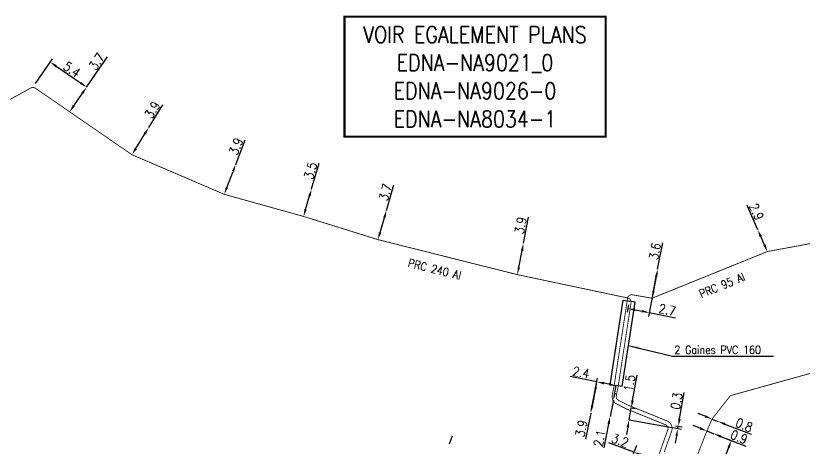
# Model space of a CAD drawing. Header units: millimetres. Extents: x 185000 to 186000, y 127000 to 128000.
# Drawn here: x 185390.7 to 185486.9, y 127542.9 to 127595.7 of the extents above; entities that cross this region are included whole.
import ezdxf
from ezdxf.enums import TextEntityAlignment as Align

# ---------------------------------------------------------------- set-up
doc = ezdxf.new("R2010")
doc.units = ezdxf.units.MM
doc.header["$PDMODE"] = 34
doc.linetypes.add('CENTER2', pattern=[28.575, 19.05, -3.175, 3.175, -3.175])
doc.layers.get('DEFPOINTS').update_dxf_attribs({"linetype": 'CONTINUOUS'})
for name, color, linetype in [('M_120', 5, 'M_ST_13'), ('M_400', 7, 'CONTINUOUS'), ('M_930', 7, 'CONTINUOUS')]:
    doc.layers.add(name, color=color, linetype=linetype)
doc.styles.get("Standard").update_dxf_attribs({"font": 'romans.shx', "width": 0.85})
doc.linetypes.add('M_ST_13', pattern='A,5,-0.3,["oo",Standard,S=1.5,R=0,X=0,Y=-0.5],-3', length=8.3)
doc.dimstyles.get("Standard").update_dxf_attribs({"dimtxt": 1.5, "dimasz": 1.2, "dimexe": 0.625, "dimexo": 0.625, "dimgap": 0.25, "dimtad": 1, "dimdec": 1, "dimzin": 0, "dimdsep": 46, "dimtxsty": 'Standard', "dimcen": -0.5, "dimadec": 0, "dimazin": 0, "dimtfac": 1, "dimtdec": 1, "dimtmove": 0, "dimatfit": 3, "dimfxl": 0, "dimtolj": 1, "dimtzin": 0, "dimarcsym": 0})

# ---------------------------------------------------------------- blocks, each defined once
blk = doc.blocks.new('*D96')
at = {"layer": 'DEFPOINTS', "color": 0, "linetype": 'Continuous', "transparency": 16777216}
for p in [(185475.636, 127546.478), (185476.381, 127546.186), (185476.381, 127546.186)]:
    blk.add_point(p, dxfattribs=at)
at = {"layer": 'M_120', "color": 0, "linetype": 'Continuous', "lineweight": -2, "transparency": 16777216}
for p, q in [((185474.798, 127546.807), (185473.96, 127547.136)), ((185475.636, 127546.478), (185476.381, 127546.186)), ((185477.219, 127545.858), (185480.393, 127544.612))]:
    blk.add_line(p, q, dxfattribs=at)
at = {"layer": 'M_120', "color": 0, "linetype": 'Continuous', "transparency": 16777216}
for points in [[(185474.853, 127546.947), (185474.743, 127546.668), (185475.636, 127546.478)], [(185477.273, 127545.997), (185477.164, 127545.718), (185476.381, 127546.186)]]:
    blk.add_solid(points, dxfattribs=at)
at = {"layer": 'M_120', "color": 0, "linetype": 'Continuous', "transparency": 16777216, "insert": (185479.56, 127545.745), "char_height": 1.125, "attachment_point": 5, "rotation": 338.57764}
blk.add_mtext('\\A1;0.8', dxfattribs=at)
blk = doc.blocks.new('*D97')
at = {"layer": 'DEFPOINTS', "color": 0, "linetype": 'Continuous', "transparency": 16777216}
for p in [(185475.942, 127544.655), (185474.848, 127541.862), (185476.901, 127541.057)]:
    blk.add_point(p, dxfattribs=at)
at = {"layer": 'M_120', "color": 0, "linetype": 'Continuous', "lineweight": -2, "transparency": 16777216}
for p, q in [((185476.379, 127544.484), (185478.432, 127543.679)), ((185477.667, 127543.012), (185477.23, 127541.895)), ((185475.284, 127541.691), (185477.338, 127540.886)), ((185476.901, 127541.057), (185475.646, 127537.855))]:
    blk.add_line(p, q, dxfattribs=at)
at = {"layer": 'M_120', "color": 0, "linetype": 'Continuous', "transparency": 16777216}
for points in [[(185477.528, 127543.067), (185477.807, 127542.958), (185477.996, 127543.85)], [(185477.09, 127541.95), (185477.369, 127541.84), (185476.901, 127541.057)]]:
    blk.add_solid(points, dxfattribs=at)
at = {"layer": 'M_120', "color": 0, "linetype": 'Continuous', "transparency": 16777216, "insert": (185475.382, 127539.236), "char_height": 1.125, "attachment_point": 5, "rotation": 68.5991}
blk.add_mtext('\\A1;3.0', dxfattribs=at)
blk = doc.blocks.new('*D98')
at = {"layer": 'DEFPOINTS', "color": 0, "linetype": 'Continuous', "transparency": 16777216}
for p in [(185475.012, 127545.018), (185475.85, 127544.689), (185475.85, 127544.689)]:
    blk.add_point(p, dxfattribs=at)
at = {"layer": 'M_120', "color": 0, "linetype": 'Continuous', "lineweight": -2, "transparency": 16777216}
for p, q in [((185474.174, 127545.347), (185473.337, 127545.676)), ((185475.012, 127545.018), (185475.85, 127544.689)), ((185476.688, 127544.361), (185479.748, 127543.16))]:
    blk.add_line(p, q, dxfattribs=at)
at = {"layer": 'M_120', "color": 0, "linetype": 'Continuous', "transparency": 16777216}
for points in [[(185474.229, 127545.487), (185474.12, 127545.207), (185475.012, 127545.018)], [(185476.743, 127544.5), (185476.633, 127544.221), (185475.85, 127544.689)]]:
    blk.add_solid(points, dxfattribs=at)
at = {"layer": 'M_120', "color": 0, "linetype": 'Continuous', "transparency": 16777216, "insert": (185478.936, 127544.284), "char_height": 1.125, "attachment_point": 5, "rotation": 338.57764}
blk.add_mtext('\\A1;0.9', dxfattribs=at)
blk = doc.blocks.new('*D410')
at = {"layer": 'DEFPOINTS', "color": 0, "linetype": 'Continuous', "transparency": 16777216}
for p in [(185392.865, 127587.003), (185399.383, 127586.947), (185399.383, 127586.947)]:
    blk.add_point(p, dxfattribs=at)
at = {"layer": 'M_120', "color": 0, "linetype": 'Continuous', "lineweight": -2, "transparency": 16777216}
for p, q in [((185393.131, 127587.389), (185395.201, 127590.395)), ((185395.676, 127589.499), (185398.642, 127587.458))]:
    blk.add_line(p, q, dxfattribs=at)
at = {"layer": 'M_120', "color": 0, "linetype": 'Continuous', "transparency": 16777216}
for points in [[(185395.761, 127589.622), (185395.591, 127589.375), (185394.935, 127590.009)], [(185398.727, 127587.581), (185398.557, 127587.334), (185399.383, 127586.947)]]:
    blk.add_solid(points, dxfattribs=at)
at = {"layer": 'M_120', "color": 0, "linetype": 'Continuous', "transparency": 16777216, "insert": (185397.584, 127589.096), "char_height": 1.125, "attachment_point": 5, "rotation": 325.45863}
blk.add_mtext('\\A1;5.4', dxfattribs=at)
blk = doc.blocks.new('*D411')
at = {"layer": 'DEFPOINTS', "color": 0, "linetype": 'Continuous', "transparency": 16777216}
for p in [(185399.383, 127586.947), (185399.383, 127586.947), (185397.314, 127583.941)]:
    blk.add_point(p, dxfattribs=at)
at = {"layer": 'M_120', "color": 0, "linetype": 'Continuous', "lineweight": -2, "transparency": 16777216}
for p, q in [((185399.383, 127586.947), (185401.916, 127590.628)), ((185397.824, 127584.682), (185398.873, 127586.206))]:
    blk.add_line(p, q, dxfattribs=at)
at = {"layer": 'M_120', "color": 0, "linetype": 'Continuous', "transparency": 16777216}
for points in [[(185398.749, 127586.291), (185398.996, 127586.121), (185399.383, 127586.947)], [(185397.7, 127584.767), (185397.947, 127584.597), (185397.314, 127583.941)]]:
    blk.add_solid(points, dxfattribs=at)
at = {"layer": 'M_120', "color": 0, "linetype": 'Continuous', "transparency": 16777216, "insert": (185400.624, 127590.073), "char_height": 1.125, "attachment_point": 5, "rotation": 55.45863}
blk.add_mtext('\\A1;3.7', dxfattribs=at)
blk = doc.blocks.new('*D412')
at = {"layer": 'DEFPOINTS', "color": 0, "linetype": 'Continuous', "transparency": 16777216}
for p in [(185406.96, 127582.026), (185406.96, 127582.026), (185404.913, 127578.706)]:
    blk.add_point(p, dxfattribs=at)
at = {"layer": 'M_120', "color": 0, "linetype": 'Continuous', "lineweight": -2, "transparency": 16777216}
for p, q in [((185406.96, 127582.026), (185408.656, 127584.778)), ((185405.385, 127579.472), (185406.487, 127581.259))]:
    blk.add_line(p, q, dxfattribs=at)
at = {"layer": 'M_120', "color": 0, "linetype": 'Continuous', "transparency": 16777216}
for points in [[(185406.36, 127581.338), (185406.615, 127581.181), (185406.96, 127582.026)], [(185405.258, 127579.551), (185405.513, 127579.393), (185404.913, 127578.706)]]:
    blk.add_solid(points, dxfattribs=at)
at = {"layer": 'M_120', "color": 0, "linetype": 'Continuous', "transparency": 16777216, "insert": (185407.406, 127584.178), "char_height": 1.125, "attachment_point": 5, "rotation": 58.34488}
blk.add_mtext('\\A1;3.9', dxfattribs=at)
blk = doc.blocks.new('*D413')
at = {"layer": 'DEFPOINTS', "color": 0, "linetype": 'Continuous', "transparency": 16777216}
for p in [(185417.559, 127577.52), (185417.559, 127577.52), (185416.161, 127573.879)]:
    blk.add_point(p, dxfattribs=at)
at = {"layer": 'M_120', "color": 0, "linetype": 'Continuous', "lineweight": -2, "transparency": 16777216}
for p, q in [((185417.559, 127577.52), (185418.718, 127580.538)), ((185416.483, 127574.719), (185417.236, 127576.679))]:
    blk.add_line(p, q, dxfattribs=at)
at = {"layer": 'M_120', "color": 0, "linetype": 'Continuous', "transparency": 16777216}
for points in [[(185417.096, 127576.733), (185417.376, 127576.626), (185417.559, 127577.52)], [(185416.343, 127574.773), (185416.623, 127574.665), (185416.161, 127573.879)]]:
    blk.add_solid(points, dxfattribs=at)
at = {"layer": 'M_120', "color": 0, "linetype": 'Continuous', "transparency": 16777216, "insert": (185417.6, 127579.718), "char_height": 1.125, "attachment_point": 5, "rotation": 68.99034}
blk.add_mtext('\\A1;3.9', dxfattribs=at)
blk = doc.blocks.new('*D414')
at = {"layer": 'DEFPOINTS', "color": 0, "linetype": 'Continuous', "transparency": 16777216}
for p in [(185426.817, 127574.541), (185426.817, 127574.541), (185425.825, 127571.184)]:
    blk.add_point(p, dxfattribs=at)
at = {"layer": 'M_120', "color": 0, "linetype": 'Continuous', "lineweight": -2, "transparency": 16777216}
for p, q in [((185426.817, 127574.541), (185427.746, 127577.685)), ((185426.08, 127572.047), (185426.562, 127573.678))]:
    blk.add_line(p, q, dxfattribs=at)
at = {"layer": 'M_120', "color": 0, "linetype": 'Continuous', "transparency": 16777216}
for points in [[(185426.418, 127573.72), (185426.706, 127573.635), (185426.817, 127574.541)], [(185425.937, 127572.09), (185426.224, 127572.005), (185425.825, 127571.184)]]:
    blk.add_solid(points, dxfattribs=at)
at = {"layer": 'M_120', "color": 0, "linetype": 'Continuous', "transparency": 16777216, "insert": (185426.69, 127576.757), "char_height": 1.125, "attachment_point": 5, "rotation": 73.5429}
blk.add_mtext('\\A1;3.5', dxfattribs=at)
blk = doc.blocks.new('*D415')
at = {"layer": 'DEFPOINTS', "color": 0, "linetype": 'Continuous', "transparency": 16777216}
for p in [(185435.94, 127571.907), (185435.94, 127571.907), (185434.903, 127568.356)]:
    blk.add_point(p, dxfattribs=at)
at = {"layer": 'M_120', "color": 0, "linetype": 'Continuous', "lineweight": -2, "transparency": 16777216}
for p, q in [((185435.94, 127571.907), (185436.859, 127575.055)), ((185435.155, 127569.22), (185435.688, 127571.043))]:
    blk.add_line(p, q, dxfattribs=at)
at = {"layer": 'M_120', "color": 0, "linetype": 'Continuous', "transparency": 16777216}
for points in [[(185435.544, 127571.086), (185435.832, 127571.001), (185435.94, 127571.907)], [(185435.011, 127569.262), (185435.299, 127569.178), (185434.903, 127568.356)]]:
    blk.add_solid(points, dxfattribs=at)
at = {"layer": 'M_120', "color": 0, "linetype": 'Continuous', "transparency": 16777216, "insert": (185435.806, 127574.123), "char_height": 1.125, "attachment_point": 5, "rotation": 73.71987}
blk.add_mtext('\\A1;3.7', dxfattribs=at)
blk = doc.blocks.new('*D416')
at = {"layer": 'DEFPOINTS', "color": 0, "linetype": 'Continuous', "transparency": 16777216}
for p in [(185452.646, 127567.912), (185452.646, 127567.912), (185451.91, 127564.082)]:
    blk.add_point(p, dxfattribs=at)
at = {"layer": 'M_120', "color": 0, "linetype": 'Continuous', "lineweight": -2, "transparency": 16777216}
for p, q in [((185452.646, 127567.912), (185453.256, 127571.087)), ((185452.08, 127564.966), (185452.476, 127567.028))]:
    blk.add_line(p, q, dxfattribs=at)
at = {"layer": 'M_120', "color": 0, "linetype": 'Continuous', "transparency": 16777216}
for points in [[(185452.329, 127567.057), (185452.624, 127567), (185452.646, 127567.912)], [(185451.933, 127564.995), (185452.227, 127564.938), (185451.91, 127564.082)]]:
    blk.add_solid(points, dxfattribs=at)
at = {"layer": 'M_120', "color": 0, "linetype": 'Continuous', "transparency": 16777216, "insert": (185452.3, 127570.083), "char_height": 1.125, "attachment_point": 5, "rotation": 79.12042}
blk.add_mtext('\\A1;3.9', dxfattribs=at)
blk = doc.blocks.new('*D417')
at = {"layer": 'DEFPOINTS', "color": 0, "linetype": 'Continuous', "transparency": 16777216}
for p in [(185469.009, 127564.732), (185469.009, 127564.732), (185468.327, 127561.197)]:
    blk.add_point(p, dxfattribs=at)
at = {"layer": 'M_120', "color": 0, "linetype": 'Continuous', "lineweight": -2, "transparency": 16777216}
for p, q in [((185469.009, 127564.732), (185469.63, 127567.951)), ((185468.497, 127562.081), (185468.838, 127563.848))]:
    blk.add_line(p, q, dxfattribs=at)
at = {"layer": 'M_120', "color": 0, "linetype": 'Continuous', "transparency": 16777216}
for points in [[(185468.691, 127563.877), (185468.985, 127563.82), (185469.009, 127564.732)], [(185468.35, 127562.109), (185468.644, 127562.053), (185468.327, 127561.197)]]:
    blk.add_solid(points, dxfattribs=at)
at = {"layer": 'M_120', "color": 0, "linetype": 'Continuous', "transparency": 16777216, "insert": (185468.668, 127566.926), "char_height": 1.125, "attachment_point": 5, "rotation": 79.07814}
blk.add_mtext('\\A1;3.6', dxfattribs=at)
blk = doc.blocks.new('*D418')
at = {"layer": 'DEFPOINTS', "color": 0, "linetype": 'Continuous', "transparency": 16777216}
for p in [(185469.009, 127564.732), (185465.542, 127560.858), (185467.987, 127559.452)]:
    blk.add_point(p, dxfattribs=at)
at = {"layer": 'M_120', "color": 0, "linetype": 'Continuous', "lineweight": -2, "transparency": 16777216}
for p, q in [((185468.92, 127564.272), (185467.898, 127558.992)), ((185465.453, 127560.398), (185465.279, 127559.498)), ((185466.251, 127559.788), (185467.104, 127559.623)), ((185467.987, 127559.452), (185471.206, 127558.829))]:
    blk.add_line(p, q, dxfattribs=at)
at = {"layer": 'M_120', "color": 0, "linetype": 'Continuous', "transparency": 16777216}
for points in [[(185466.28, 127559.935), (185466.223, 127559.64), (185465.368, 127559.959)], [(185467.132, 127559.77), (185467.075, 127559.476), (185467.987, 127559.452)]]:
    blk.add_solid(points, dxfattribs=at)
at = {"layer": 'M_120', "color": 0, "linetype": 'Continuous', "transparency": 16777216, "insert": (185470.181, 127559.791), "char_height": 1.125, "attachment_point": 5, "rotation": 349.05175}
blk.add_mtext('\\A1;2.7', dxfattribs=at)
blk = doc.blocks.new('*D419')
at = {"layer": 'DEFPOINTS', "color": 0, "linetype": 'Continuous', "transparency": 16777216}
for p in [(185466.592, 127543.685), (185466.123, 127542.429), (185469.59, 127542.566)]:
    blk.add_point(p, dxfattribs=at)
at = {"layer": 'M_120', "color": 0, "linetype": 'Continuous', "lineweight": -2, "transparency": 16777216}
for p, q in [((185466.123, 127542.429), (185463.052, 127543.575)), ((185466.428, 127543.246), (185465.959, 127541.99)), ((185468.278, 127541.625), (185466.966, 127542.114)), ((185469.426, 127542.127), (185468.957, 127540.871))]:
    blk.add_line(p, q, dxfattribs=at)
at = {"layer": 'M_120', "color": 0, "linetype": 'Continuous', "transparency": 16777216}
for points in [[(185467.019, 127542.255), (185466.914, 127541.974), (185466.123, 127542.429)], [(185468.331, 127541.765), (185468.226, 127541.484), (185469.121, 127541.31)]]:
    blk.add_solid(points, dxfattribs=at)
at = {"layer": 'M_120', "color": 0, "linetype": 'Continuous', "transparency": 16777216, "insert": (185464.428, 127543.862), "char_height": 1.125, "attachment_point": 5, "rotation": 339.53408}
blk.add_mtext('\\A1;3.2', dxfattribs=at)
blk = doc.blocks.new('*D420')
at = {"layer": 'DEFPOINTS', "color": 0, "linetype": 'Continuous', "transparency": 16777216}
for p in [(185461.608, 127551.03), (185460.849, 127547.205), (185460.849, 127547.205)]:
    blk.add_point(p, dxfattribs=at)
at = {"layer": 'M_120', "color": 0, "linetype": 'Continuous', "lineweight": -2, "transparency": 16777216}
for p, q in [((185461.433, 127550.147), (185461.024, 127548.087)), ((185460.849, 127547.205), (185460.22, 127544.033))]:
    blk.add_line(p, q, dxfattribs=at)
at = {"layer": 'M_120', "color": 0, "linetype": 'Continuous', "transparency": 16777216}
for points in [[(185461.286, 127550.176), (185461.58, 127550.118), (185461.608, 127551.03)], [(185460.877, 127548.117), (185461.171, 127548.058), (185460.849, 127547.205)]]:
    blk.add_solid(points, dxfattribs=at)
at = {"layer": 'M_120', "color": 0, "linetype": 'Continuous', "transparency": 16777216, "insert": (185459.711, 127545.324), "char_height": 1.125, "attachment_point": 5, "rotation": 78.7792}
blk.add_mtext('\\A1;3.9', dxfattribs=at)
blk = doc.blocks.new('*D421')
at = {"layer": 'DEFPOINTS', "color": 0, "linetype": 'Continuous', "transparency": 16777216}
for p in [(185461.604, 127551.008), (185463.958, 127550.541), (185460.849, 127547.205)]:
    blk.add_point(p, dxfattribs=at)
at = {"layer": 'M_120', "color": 0, "linetype": 'Continuous', "lineweight": -2, "transparency": 16777216}
for p, q in [((185461.604, 127551.008), (185458.343, 127551.654)), ((185460.94, 127547.664), (185461.695, 127551.467)), ((185463.075, 127550.716), (185462.486, 127550.832))]:
    blk.add_line(p, q, dxfattribs=at)
at = {"layer": 'M_120', "color": 0, "linetype": 'Continuous', "transparency": 16777216}
for points in [[(185462.516, 127550.98), (185462.457, 127550.685), (185461.604, 127551.008)], [(185463.104, 127550.863), (185463.046, 127550.569), (185463.958, 127550.541)]]:
    blk.add_solid(points, dxfattribs=at)
at = {"layer": 'M_120', "color": 0, "linetype": 'Continuous', "transparency": 16777216, "insert": (185459.678, 127552.154), "char_height": 1.125, "attachment_point": 5, "rotation": 348.7792}
blk.add_mtext('\\A1;2.4', dxfattribs=at)
blk = doc.blocks.new('*D422')
at = {"layer": 'DEFPOINTS', "color": 0, "linetype": 'Continuous', "transparency": 16777216}
for p in [(185463.611, 127548.793), (185463.212, 127546.782), (185463.212, 127546.782)]:
    blk.add_point(p, dxfattribs=at)
at = {"layer": 'M_120', "color": 0, "linetype": 'Continuous', "lineweight": -2, "transparency": 16777216}
for p, q in [((185463.786, 127549.675), (185463.961, 127550.558)), ((185463.611, 127548.793), (185463.212, 127546.782)), ((185463.036, 127545.899), (185462.451, 127542.951))]:
    blk.add_line(p, q, dxfattribs=at)
at = {"layer": 'M_120', "color": 0, "linetype": 'Continuous', "transparency": 16777216}
for points in [[(185463.639, 127549.705), (185463.933, 127549.646), (185463.611, 127548.793)], [(185462.889, 127545.928), (185463.183, 127545.87), (185463.212, 127546.782)]]:
    blk.add_solid(points, dxfattribs=at)
at = {"layer": 'M_120', "color": 0, "linetype": 'Continuous', "transparency": 16777216, "insert": (185461.921, 127544.13), "char_height": 1.125, "attachment_point": 5, "rotation": 78.77286}
blk.add_mtext('\\A1;2.1', dxfattribs=at)
blk = doc.blocks.new('*D423')
at = {"layer": 'DEFPOINTS', "color": 0, "linetype": 'Continuous', "transparency": 16777216}
for p in [(185465.335, 127547.926), (185465.071, 127546.449), (185465.532, 127546.367)]:
    blk.add_point(p, dxfattribs=at)
at = {"layer": 'M_120', "color": 0, "linetype": 'Continuous', "lineweight": -2, "transparency": 16777216}
for p, q in [((185465.955, 127548.729), (185466.508, 127551.822)), ((185465.532, 127546.367), (185465.796, 127547.843)), ((185465.796, 127547.843), (185466.258, 127547.761)), ((185465.532, 127546.367), (185465.994, 127546.284)), ((185465.374, 127545.481), (185465.215, 127544.595))]:
    blk.add_line(p, q, dxfattribs=at)
at = {"layer": 'M_120', "color": 0, "linetype": 'Continuous', "transparency": 16777216}
for points in [[(185465.807, 127548.756), (185466.102, 127548.703), (185465.796, 127547.843)], [(185465.226, 127545.507), (185465.521, 127545.454), (185465.532, 127546.367)]]:
    blk.add_solid(points, dxfattribs=at)
at = {"layer": 'M_120', "color": 0, "linetype": 'Continuous', "transparency": 16777216, "insert": (185465.572, 127550.851), "char_height": 1.125, "attachment_point": 5, "rotation": 79.85635}
blk.add_mtext('\\A1;1.5', dxfattribs=at)
blk = doc.blocks.new('*D424')
at = {"layer": 'DEFPOINTS', "color": 0, "linetype": 'Continuous', "transparency": 16777216}
for p in [(185465.071, 127546.449), (185470.718, 127545.744), (185471.472, 127545.304)]:
    blk.add_point(p, dxfattribs=at)
at = {"layer": 'M_120', "color": 0, "linetype": 'Continuous', "lineweight": -2, "transparency": 16777216}
for p, q in [((185471.683, 127546.485), (185472.261, 127549.713)), ((185465.532, 127546.367), (185471.933, 127545.222)), ((185471.18, 127545.661), (185471.986, 127545.517)), ((185471.472, 127545.304), (185471.525, 127545.599)), ((185471.313, 127544.418), (185471.155, 127543.532))]:
    blk.add_line(p, q, dxfattribs=at)
at = {"layer": 'M_120', "color": 0, "linetype": 'Continuous', "transparency": 16777216}
for points in [[(185471.535, 127546.512), (185471.831, 127546.459), (185471.525, 127545.599)], [(185471.166, 127544.445), (185471.461, 127544.392), (185471.472, 127545.304)]]:
    blk.add_solid(points, dxfattribs=at)
at = {"layer": 'M_120', "color": 0, "linetype": 'Continuous', "transparency": 16777216, "insert": (185471.313, 127548.674), "char_height": 1.125, "attachment_point": 5, "rotation": 79.85635}
blk.add_mtext('\\A1;0.3', dxfattribs=at)
blk = doc.blocks.new('*D425')
at = {"layer": 'DEFPOINTS', "color": 0, "linetype": 'Continuous', "transparency": 16777216}
for p in [(185481.217, 127569.552), (185481.217, 127569.552), (185482.391, 127566.9)]:
    blk.add_point(p, dxfattribs=at)
at = {"layer": 'M_120', "color": 0, "linetype": 'Continuous', "lineweight": -2, "transparency": 16777216}
for p, q in [((185481.217, 127569.552), (185479.908, 127572.508)), ((185480.788, 127569.362), (185480.788, 127569.362)), ((185482.026, 127567.723), (185481.581, 127568.729)), ((185481.962, 127566.71), (185481.962, 127566.71))]:
    blk.add_line(p, q, dxfattribs=at)
at = {"layer": 'M_120', "color": 0, "linetype": 'Continuous', "transparency": 16777216}
for points in [[(185481.718, 127568.79), (185481.444, 127568.668), (185481.217, 127569.552)], [(185482.164, 127567.784), (185481.889, 127567.662), (185482.391, 127566.9)]]:
    blk.add_solid(points, dxfattribs=at)
at = {"layer": 'M_120', "color": 0, "linetype": 'Continuous', "transparency": 16777216, "insert": (185481.066, 127571.745), "char_height": 1.125, "attachment_point": 5, "rotation": 293.87561}
blk.add_mtext('\\A1;2.9', dxfattribs=at)

msp = doc.modelspace()

# ---------------------------------------------------------------- linework, layer by layer
at = {"layer": 'M_120'}
msp.add_lwpolyline([(185373.495, 127576.368, 0.1, 0.1, 0), (185392.595, 127586.854, 0.1, 0.1, -0.283477), (185393.119, 127586.828, 0.1, 0.1, 0), (185397.314, 127583.941, 0.1, 0.1, 0), (185404.872, 127578.734, 0.1, 0.1, 0.0495), (185404.958, 127578.686, 0.1, 0.1, 0), (185416.13, 127573.892, 0.1, 0.1, 0.033376), (185416.193, 127573.87, 0.1, 0.1, 0), (185425.818, 127571.186, 0.1, 0.1, -0.007533), (185425.833, 127571.182, 0.1, 0.1, 0), (185434.903, 127568.356, 0.1, 0.1, 0), (185451.91, 127564.082, 0.1, 0.1, 0), (185465.375, 127561.233, 0.1, 0.1, -0.39785), (185465.765, 127560.668, 0.1, 0.1, 0), (185464.204, 127550.497, 0.1, 0.1, 0), (185463.967, 127549.304, 0.1, 0.1, 0.337197), (185464.233, 127548.76, 0.1, 0.1, 0), (185465.444, 127548.151, 0.1, 0.1, 0), (185470.147, 127546.245, 0.1, 0.1, -0.401453), (185470.714, 127544.983, 0.1, 0.1, 0), (185469.824, 127542.479, 0.1, 0.1, 0)], format="xyseb", dxfattribs=at)
at = {"layer": 'M_120', "const_width": 0.1}
for points in [[(185449.427, 127499.038), (185450.959, 127498.424, 0.416348), (185451.611, 127498.705), (185452.425, 127500.781), (185453.699, 127504.028), (185454.38, 127505.763), (185455.916, 127509.678), (185459.204, 127517.93), (185462.968, 127526.423), (185466.246, 127533.75), (185469.354, 127542.648), (185470.243, 127545.151, 0.4014), (185469.959, 127545.782), (185465.226, 127547.701), (185464.008, 127548.313, -0.337197), (185463.477, 127549.401), (185463.711, 127550.584), (185465.343, 127561.212, -0.420388), (185465.923, 127561.628), (185468.186, 127561.232, 0.14041), (185468.46, 127561.261), (185482.344, 127566.881, -0.050529), (185482.44, 127566.909), (185492.592, 127568.785)], [(185498.349, 127555.03), (185478.038, 127549.371, 0.15926), (185477.779, 127549.199), (185475.718, 127546.583, 0.066011), (185475.584, 127546.357), (185475.012, 127545.018), (185473.917, 127542.227), (185465.693, 127523.06), (185458.136, 127504.846), (185454.897, 127496.317, -0.419586), (185454.244, 127496.03), (185448.479, 127498.34)]]:
    msp.add_lwpolyline(points, format="xyb", dxfattribs=at)
at = {"layer": 'M_400', "color": 7, "linetype": 'CONTINUOUS'}
for p, q in [((185463.217, 127550.66), (185464.801, 127560.973)), ((185464.7, 127550.432), (185466.283, 127560.746)), ((185464.801, 127560.973), (185465.542, 127560.86)), ((185466.283, 127560.746), (185465.542, 127560.86)), ((185463.217, 127550.66), (185463.959, 127550.546)), ((185464.7, 127550.432), (185463.959, 127550.546))]:
    msp.add_line(p, q, dxfattribs=at)
at = {"layer": 'M_930', "const_width": 0.25}
msp.add_lwpolyline([(185430.824, 127595.529), (185462.666, 127595.529), (185462.666, 127580.899), (185430.824, 127580.899)], close=True, dxfattribs=at)
at = {"layer": 'M_930', "linetype": 'CENTER2', "ltscale": 0.5, "flags": 128}
msp.add_lwpolyline([(185434.595, 127519.726), (185440.688, 127535.746), (185443.984, 127544.414)], dxfattribs=at)

# ---------------------------------------------------------------- texts
at = {"layer": 'M_120', "width": 0.85}
msp.add_text('PRC 240 Al', height=1, rotation=345.89559, dxfattribs=at).set_placement((185441.816, 127564.746), align=Align.MIDDLE)
at = {"layer": 'M_120', "linetype": 'Continuous', "width": 0.85}
msp.add_text('PRC 95 Al', height=1, rotation=22.03714, dxfattribs=at).set_placement((185476.857, 127562.786), align=Align.MIDDLE)
at = {"layer": 'M_400', "insert": (185471.054, 127554.91), "char_height": 1, "attachment_point": 4}
msp.add_mtext('2 Gaines PVC 160 ', dxfattribs=at)
at = {"layer": 'M_930', "width": 0.85}
for s, p in [('VOIR EGALEMENT PLANS', (185446.745, 127592.358)), ('EDNA-NA9021_0', (185446.745, 127588.928)), ('EDNA-NA9026-0', (185446.745, 127585.498)), ('EDNA-NA8034-1', (185446.745, 127582.068))]:
    msp.add_text(s, height=2, dxfattribs=at).set_placement(p, align=Align.CENTER)

# ---------------------------------------------------------------- dimensions: what is measured, and where the dimension line sits
at = {"layer": 'M_120', "linetype": 'Continuous'}
for base, p1, p2, angle, picture, middle in [((185399.3831, 127586.9473), (185397.3135, 127583.9407), (185399.3831, 127586.9473), 235.45863, '*D411', (185401.2421, 127589.6479)), ((185399.383, 127586.947), (185392.865, 127587.003), (185399.383, 127586.947), 145.45863, '*D410', (185397.159, 127588.478)), ((185406.96, 127582.026), (185404.913, 127578.706), (185406.96, 127582.026), 238.34488, '*D412', (185408.044, 127583.785)), ((185417.559, 127577.52), (185416.161, 127573.879), (185417.559, 127577.52), 248.99034, '*D413', (185418.3, 127579.449)), ((185426.817, 127574.541), (185425.825, 127571.184), (185426.817, 127574.541), 253.5429, '*D414', (185427.409, 127576.544)), ((185435.94, 127571.907), (185434.903, 127568.356), (185435.94, 127571.907), 253.71987, '*D415', (185436.526, 127573.913)), ((185481.217, 127569.552), (185482.391, 127566.9), (185481.217, 127569.552), 293.87561, '*D425', (185480.38, 127571.442)), ((185452.646, 127567.912), (185451.91, 127564.082), (185452.646, 127567.912), 259.12042, '*D416', (185453.036, 127569.942)), ((185469.009, 127564.732), (185468.327, 127561.197), (185469.009, 127564.732), 259.07814, '*D417', (185469.404, 127566.784)), ((185467.987, 127559.452), (185465.542, 127560.858), (185469.009, 127564.732), 169.05175, '*D418', (185470.038, 127559.055)), ((185461.604, 127551.008), (185463.958, 127550.541), (185460.849, 127547.205), 348.7792, '*D421', (185459.532, 127551.419)), ((185465.532, 127546.367), (185465.335, 127547.926), (185465.071, 127546.449), 79.85635, '*D423', (185466.311, 127550.719)), ((185460.849, 127547.205), (185461.608, 127551.03), (185460.849, 127547.205), 78.7792, '*D420', (185460.447, 127545.178)), ((185463.212, 127546.782), (185463.611, 127548.793), (185463.212, 127546.782), 78.77286, '*D422', (185462.656, 127543.984)), ((185471.472, 127545.304), (185470.718, 127545.744), (185465.071, 127546.449), 79.85635, '*D424', (185472.051, 127548.542)), ((185476.381, 127546.186), (185475.636, 127546.478), (185476.381, 127546.186), 158.57764, '*D96', (185479.286, 127545.046)), ((185475.85, 127544.689), (185475.012, 127545.018), (185475.85, 127544.689), 158.57764, '*D98', (185478.662, 127543.586)), ((185466.123, 127542.429), (185469.59, 127542.566), (185466.592, 127543.685), 339.53408, '*D419', (185464.166, 127543.16)), ((185476.901, 127541.057), (185475.942, 127544.655), (185474.848, 127541.862), 68.5991, '*D97', (185476.08, 127538.963))]:
    dim = msp.add_linear_dim(base=base, p1=p1, p2=p2, angle=angle, dimstyle='Standard', override={"dimscale": 0.75}, dxfattribs=at)
    dim.commit()
    dim.dimension.update_dxf_attribs({"geometry": picture, "text_midpoint": middle, "dimtype": 160})

# ---------------------------------------------------------------- leaders
at = {"layer": 'M_400', "annotation_type": 0, "has_hookline": 1, "hookline_direction": 0, "text_width": 12.102}
msp.add_leader([(185465.58, 127555.408), (185470.804, 127554.16)], dimstyle='Standard', dxfattribs=at)

doc.saveas('drawing.dxf')
